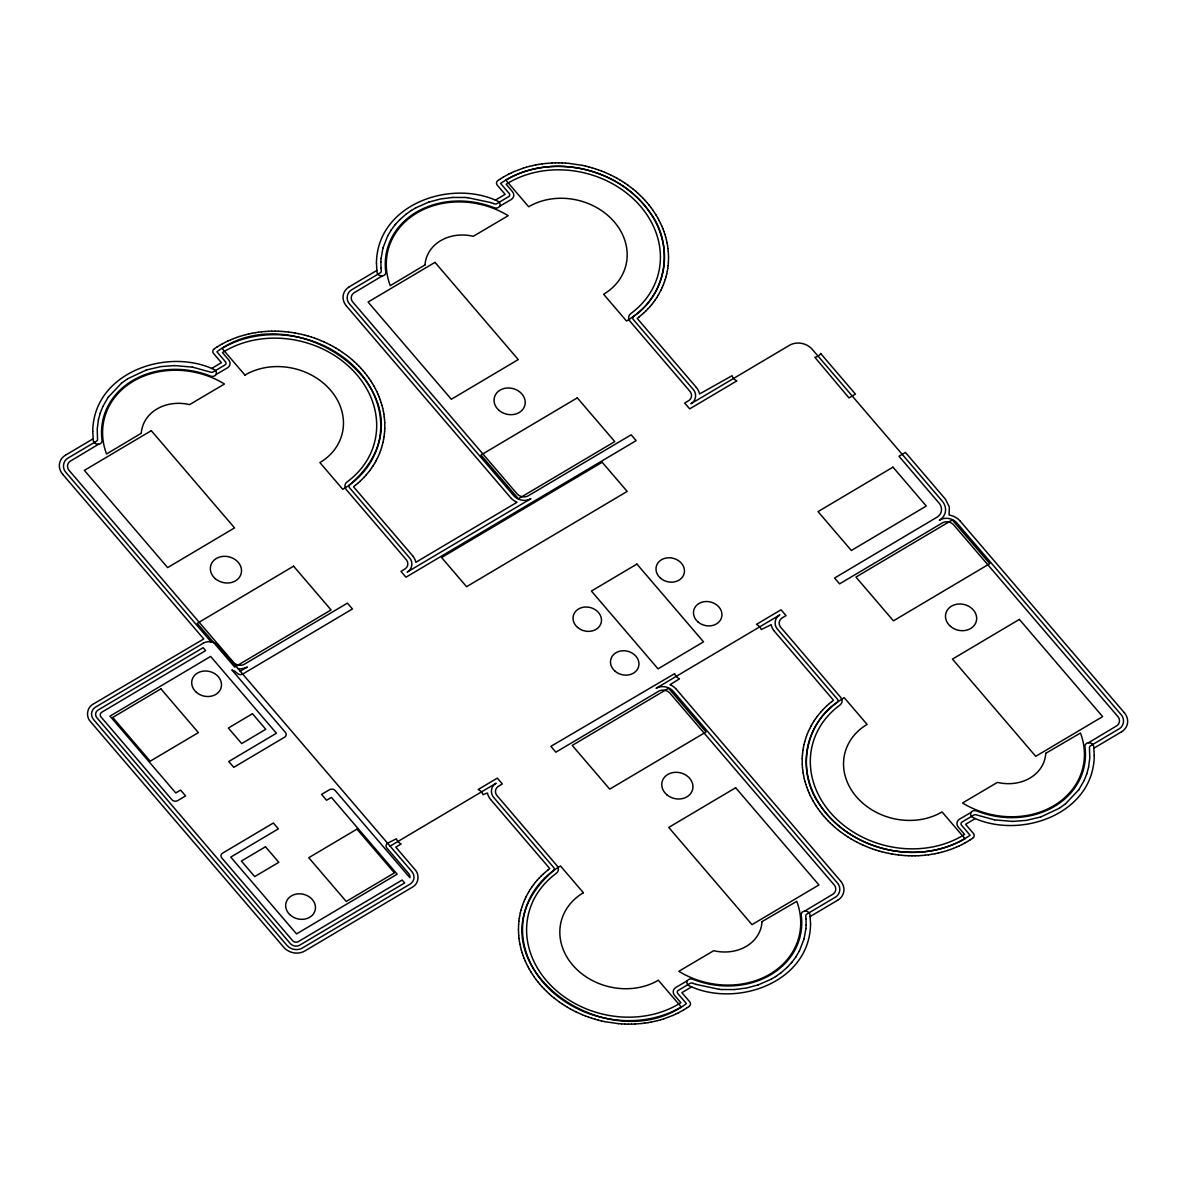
<?xml version="1.0" encoding="UTF-8"?>
<svg xmlns="http://www.w3.org/2000/svg" width="1187" height="1187" viewBox="0 0 1187 1187"><rect width="100%" height="100%" fill="white"/><g stroke="black" fill="none" stroke-linecap="round" stroke-linejoin="round"><path stroke-width="1.5" d="M384.796 428.255L384.751 422.691M518.452 929.762L518.63 924.213M668.548 257.238L668.37 262.787M802.204 758.745L802.249 764.309M380.879 261.986L380.982 267.891M806.121 925.014L806.018 919.109M380.879 261.971L381.086 258.454M806.121 925.029L805.914 928.546M384.662 431.104L384.796 428.418M802.204 758.582L802.338 755.896M384.41 433.938L384.647 431.252M518.645 924.065L518.882 921.379M668.118 265.621L668.355 262.935M802.353 755.748L802.59 753.062M381.086 258.44L382.941 248.068M805.914 928.56L804.059 938.932M384.054 436.757L384.395 434.086M518.897 921.231L519.238 918.56M667.762 268.44L668.103 265.769M802.605 752.914L802.946 750.243M383.579 439.561L384.024 436.905M519.253 918.412L519.698 915.77M667.302 271.229L667.747 268.588M802.976 750.095L803.421 747.439M98.402 419.812L97.215 429.115L97.542 439.205A2.73 2.3 13.9 0 1 96.503 441.178L68.149 458.004C62.881 460.704 61.917 468.331 65.997 472.5L211.034 641.826L210.262 641.722M1088.598 767.188L1089.785 757.885L1089.458 747.795A2.73 2.3 13.9 0 1 1090.497 745.822L1118.851 728.996C1124.134 726.296 1125.083 718.669 1121.003 714.5L956.989 523.037C952.76 518.096 944.822 516.716 939.303 520.292A16.41 13.769 13.9 0 0 942.166 501.003L812.264 349.349A16.41 13.769 13.9 0 0 789.429 345.313L690.908 403.758C696.146 401.058 697.155 393.476 693.089 389.306L633.25 319.451A2.73 2.3 13.9 0 1 633.561 316.335C667.376 293.797 674.29 243.35 649.319 211.612C617.136 166.017 546.984 151.595 500.602 183.436L509.164 193.422A2.73 2.3 13.9 0 1 508.689 196.641L496.908 203.63A2.73 2.3 13.9 0 1 494.326 203.793L493.673 203.556M383 442.336L383.549 439.709M519.728 915.622L520.277 912.981M666.723 274.019L667.272 271.378M803.451 747.291L804 744.664M98.417 419.797L100.242 413.017M1088.583 767.203L1086.758 773.983M382.318 445.08L382.971 442.484M666.041 276.764L666.693 274.152M520.307 912.848L520.959 910.236M804.029 744.516L804.682 741.92M382.941 248.053L387.63 236.02M804.059 938.947L799.37 950.98M381.531 447.811L382.288 445.229M665.254 279.479L665.996 276.912M521.004 910.088L521.746 907.521M804.712 741.771L805.469 739.189M380.641 450.496L381.487 447.944M664.349 282.18L665.21 279.628M521.79 907.372L522.651 904.82M805.513 739.056L806.359 736.504M100.242 413.002L102.868 406.458M1086.758 773.998L1084.132 780.542M379.632 453.152L380.582 450.645M663.355 284.835L664.305 282.313M522.695 904.687L523.645 902.165M806.418 736.355L807.368 733.848M378.534 455.778L379.573 453.3M662.242 287.462L663.296 284.969M523.704 902.031L524.758 899.538M807.427 733.7L808.466 731.222M377.318 458.36L378.475 455.912M661.04 290.043L662.183 287.595M524.817 899.405L525.96 896.957M808.525 731.088L809.682 728.64M102.868 406.444L108.21 397.23M1084.132 780.556L1078.79 789.77M376.012 460.897L377.258 458.494M660.966 290.177L658.31 295.073M526.034 896.823L528.69 891.927M809.742 728.506L810.988 726.103M387.63 236.005L391.25 229.892M799.37 950.995L795.75 957.108M374.602 463.39L375.938 461.031M811.062 725.969L812.398 723.61M373.089 465.838L374.528 463.523M656.812 297.522L658.236 295.207M528.764 891.793L530.188 889.478M812.472 723.476L813.911 721.162M215.96 374.573L227.622 367.777A6.84 5.742 13.9 0 0 228.779 359.987L222.444 352.584L224.551 351.278A95.079 79.737 13.9 0 1 353.904 371.442A95.079 79.737 13.9 0 1 347.316 481.759A9.897 8.294 13.9 0 0 346.945 482.026A6.84 5.742 13.9 0 0 346.203 489.519L406.592 560.101A8.205 6.885 13.9 0 1 405.316 568.751L400.969 571.377L405.969 577.208L636.143 440.644L631.158 434.813L527.711 496.121A8.205 6.885 13.9 0 1 517.473 494.311L352.45 301.661A8.205 6.885 13.9 0 1 353.741 293.011L382.303 275.903M499.682 206.256L511.345 199.461A6.84 5.742 13.9 0 0 512.487 191.671L506.152 184.267L508.273 182.961A95.079 79.737 13.9 0 1 637.627 203.111A95.079 79.737 13.9 0 1 631.024 313.427A9.897 8.294 13.9 0 0 630.668 313.694A6.84 5.742 13.9 0 0 629.926 321.202L690.315 391.769A8.205 6.885 13.9 0 1 689.039 400.42L684.676 403.046L689.677 408.877L736.86 380.893L736.177 380.552A8.888 7.463 13.9 0 1 732.038 375.715L699.514 393.995A6.84 5.727 13.9 0 0 699.425 393.55L699.188 392.645A6.84 5.727 13.9 0 0 699.054 392.2L698.713 391.309A6.84 5.727 13.9 0 0 698.52 390.864L698.09 390.004A6.84 5.727 13.9 0 0 697.852 389.588L697.333 388.757A6.84 5.727 13.9 0 0 697.051 388.357L696.413 387.541M371.486 468.242L373.015 465.972M655.194 299.91L656.723 297.655M530.277 889.345L531.806 887.09M813.985 721.028L815.514 718.758M687.318 980.744L675.655 987.539A6.84 5.742 13.9 0 0 674.513 995.329L680.848 1002.733L678.727 1004.039A95.079 79.737 13.9 0 1 549.373 983.889A95.079 79.737 13.9 0 1 555.976 873.573A9.897 8.294 13.9 0 0 556.332 873.306A6.84 5.742 13.9 0 0 557.074 865.798L496.685 795.231A8.205 6.885 13.9 0 1 497.961 786.58L502.324 783.954L497.323 778.123L478.153 789.489L478.851 789.83A8.888 7.463 13.9 0 1 482.99 794.667L487.486 793.005A6.84 5.727 13.9 0 0 487.575 793.45L487.812 794.355A6.84 5.727 13.9 0 0 487.946 794.8L488.287 795.691A6.84 5.727 13.9 0 0 488.48 796.136L488.91 796.996A6.84 5.727 13.9 0 0 489.148 797.412L489.667 798.243A6.84 5.727 13.9 0 0 489.949 798.643L490.587 799.459M971.04 812.427L959.378 819.223A6.84 5.742 13.9 0 0 958.221 827.013L964.556 834.416L962.449 835.722A95.079 79.737 13.9 0 1 833.096 815.558A95.079 79.737 13.9 0 1 839.684 705.241A9.897 8.294 13.9 0 0 840.055 704.974A6.84 5.742 13.9 0 0 840.797 697.481L780.408 626.899A8.205 6.885 13.9 0 1 781.684 618.249L786.031 615.623L781.031 609.792L756.431 624.392L757.113 624.733A8.888 7.463 13.9 0 1 761.253 629.57L771.209 624.674A6.84 5.727 13.9 0 0 771.298 625.134L771.52 626.039A6.84 5.727 13.9 0 0 771.669 626.484L771.995 627.374A6.84 5.727 13.9 0 0 772.188 627.804L772.618 628.665A6.84 5.727 13.9 0 0 772.856 629.095L773.375 629.926A6.84 5.727 13.9 0 0 773.672 630.327L774.295 631.143M391.265 229.877L394.826 225.07M795.735 957.123L792.174 961.93M108.225 397.215L121.564 383.104M1078.775 789.785L1065.436 803.896M369.78 470.586L371.397 468.361M653.503 302.255L655.12 300.044M531.88 886.956L533.497 884.745M815.603 718.639L817.22 716.414M369.691 470.705L366.1 475.097M651.708 304.555L653.414 302.388M533.586 884.612L535.292 882.445M817.309 716.295L820.9 711.903M394.841 225.055L395.597 224.15M791.403 962.85L792.159 961.945M649.823 306.78L651.604 304.673M535.396 882.327L537.177 880.22M395.612 224.135L399.737 219.684M791.388 962.865L787.263 967.316M364.127 477.263L365.997 475.215M647.835 308.946L649.719 306.899M537.281 880.101L539.165 878.054M821.003 711.785L822.873 709.737M364.023 477.382L359.913 481.418M645.773 311.053L647.731 309.065M539.269 877.935L541.227 875.947M822.977 709.618L827.087 705.582M399.752 219.669L406.266 214.016M787.248 967.331L780.734 972.984M643.636 313.101L645.669 311.172M541.331 875.828L543.364 873.899M357.688 483.391L359.795 481.521M643.517 313.205L639.081 316.988M543.483 873.795L547.919 870.012M827.205 705.479L829.312 703.609M355.373 485.305L357.569 483.495M829.431 703.505L831.627 701.695M121.578 383.089L127.692 378.742M1065.422 803.911L1059.308 808.258M355.239 485.394L353.503 486.744L412.542 555.664M638.962 317.077L637.211 318.413L696.265 387.348M548.038 869.923L549.789 868.587L490.735 799.652M831.761 701.606L833.497 700.256L774.458 631.336M406.28 214.016L411.414 210.411M780.72 972.984L775.586 976.589M214.343 348.785L214.001 349.037A4.11 3.442 13.9 0 0 213.526 353.474L221.405 362.673L211.598 368.504M498.05 180.469L497.665 180.75A4.11 3.442 13.9 0 0 497.234 185.142L505.113 194.356L495.305 200.173M688.95 1006.531L689.335 1006.25A4.11 3.442 13.9 0 0 689.766 1001.858L681.887 992.644L691.695 986.827M972.657 838.215L973.043 837.933A4.11 3.442 13.9 0 0 973.474 833.526L965.595 824.327L975.402 818.496M214.476 348.696L216.88 347.094M65.448 455.214L64.617 455.763A6.84 5.727 13.9 0 0 64.232 456.045L63.49 456.654A6.84 5.727 13.9 0 0 63.148 456.98L62.481 457.648A6.84 5.727 13.9 0 0 62.184 457.989L61.605 458.716A6.84 5.727 13.9 0 0 61.353 459.102L60.863 459.873A6.84 5.727 13.9 0 0 60.656 460.274L60.27 461.09A6.84 5.727 13.9 0 0 60.092 461.506L59.81 462.366A6.84 5.727 13.9 0 0 59.691 462.796L59.513 463.687A6.84 5.727 13.9 0 0 59.439 464.132L59.365 465.022A6.84 5.727 13.9 0 0 59.35 465.482L59.38 466.387A6.84 5.727 13.9 0 0 59.409 466.847L59.543 467.752A6.84 5.727 13.9 0 0 59.632 468.212L59.869 469.117A6.84 5.727 13.9 0 0 60.003 469.562L60.329 470.453A6.84 5.727 13.9 0 0 60.522 470.883L60.952 471.743A6.84 5.727 13.9 0 0 61.19 472.174L61.724 473.005A6.84 5.727 13.9 0 0 62.006 473.405L62.629 474.221M498.184 180.379L500.588 178.777M349.156 286.883L348.325 287.447A6.84 5.727 13.9 0 0 347.939 287.729L347.212 288.337A6.84 5.727 13.9 0 0 346.856 288.649L346.203 289.316A6.84 5.727 13.9 0 0 345.892 289.673L345.328 290.4A6.84 5.727 13.9 0 0 345.061 290.77L344.586 291.557A6.84 5.727 13.9 0 0 344.364 291.957L343.978 292.774A6.84 5.727 13.9 0 0 343.815 293.189L343.533 294.05A6.84 5.727 13.9 0 0 343.414 294.48L343.221 295.355A6.84 5.727 13.9 0 0 343.162 295.8L343.073 296.705A6.84 5.727 13.9 0 0 343.058 297.165L343.088 298.071A6.84 5.727 13.9 0 0 343.132 298.53L343.251 299.436A6.84 5.727 13.9 0 0 343.34 299.896L343.577 300.801A6.84 5.727 13.9 0 0 343.726 301.246L344.052 302.136A6.84 5.727 13.9 0 0 344.245 302.566L344.675 303.427A6.84 5.727 13.9 0 0 344.913 303.857L345.432 304.673A6.84 5.727 13.9 0 0 345.714 305.089L346.352 305.89M837.844 900.117L838.675 899.553A6.84 5.727 13.9 0 0 839.061 899.271L839.788 898.663A6.84 5.727 13.9 0 0 840.144 898.351L840.797 897.684A6.84 5.727 13.9 0 0 841.108 897.327L841.672 896.6A6.84 5.727 13.9 0 0 841.939 896.23L842.414 895.443A6.84 5.727 13.9 0 0 842.636 895.043L843.022 894.226A6.84 5.727 13.9 0 0 843.185 893.811L843.467 892.95A6.84 5.727 13.9 0 0 843.586 892.52L843.779 891.645A6.84 5.727 13.9 0 0 843.838 891.2L843.927 890.295A6.84 5.727 13.9 0 0 843.942 889.835L843.912 888.929A6.84 5.727 13.9 0 0 843.868 888.469L843.749 887.564A6.84 5.727 13.9 0 0 843.66 887.104L843.423 886.199A6.84 5.727 13.9 0 0 843.274 885.754L842.948 884.864A6.84 5.727 13.9 0 0 842.755 884.434L842.325 883.573A6.84 5.727 13.9 0 0 842.087 883.143L841.568 882.327A6.84 5.727 13.9 0 0 841.286 881.911L840.648 881.11M686.412 1008.223L688.816 1006.621M1121.552 731.785L1122.383 731.237A6.84 5.727 13.9 0 0 1122.768 730.955L1123.51 730.346A6.84 5.727 13.9 0 0 1123.852 730.02L1124.519 729.352A6.84 5.727 13.9 0 0 1124.816 729.011L1125.395 728.284A6.84 5.727 13.9 0 0 1125.647 727.898L1126.137 727.127A6.84 5.727 13.9 0 0 1126.344 726.726L1126.73 725.91A6.84 5.727 13.9 0 0 1126.908 725.494L1127.19 724.634A6.84 5.727 13.9 0 0 1127.309 724.204L1127.487 723.313A6.84 5.727 13.9 0 0 1127.561 722.868L1127.635 721.978A6.84 5.727 13.9 0 0 1127.65 721.518L1127.62 720.613A6.84 5.727 13.9 0 0 1127.591 720.153L1127.457 719.248A6.84 5.727 13.9 0 0 1127.368 718.788L1127.131 717.883A6.84 5.727 13.9 0 0 1126.997 717.438L1126.671 716.547A6.84 5.727 13.9 0 0 1126.478 716.117L1126.048 715.257A6.84 5.727 13.9 0 0 1125.81 714.826L1125.276 713.995A6.84 5.727 13.9 0 0 1124.994 713.595L1124.371 712.779M970.12 839.906L972.524 838.304M127.706 378.727L146.402 369.973M411.429 210.411L415.791 207.814M775.571 976.589L771.209 979.186M1059.294 808.273L1040.598 817.027M217.013 347.019L219.491 345.491M500.736 178.688L503.199 177.175M683.801 1009.825L686.264 1008.312M967.509 841.509L969.987 839.981M65.656 455.081L93.105 438.804M349.364 286.764L376.813 270.473M240.189 671.159C255.398 662.42 242.771 670.7 237.875 668.444M390.078 846.138L496.092 783.242C490.825 785.957 489.875 793.569 493.955 797.738L553.75 867.549A2.73 2.3 13.9 0 1 553.439 870.664C457.292 953.918 604.168 1065.051 686.427 1003.608L677.836 993.578A2.73 2.3 13.9 0 1 678.311 990.359L690.092 983.37A2.73 2.3 13.9 0 1 692.674 983.207L693.327 983.444M810.187 916.527L837.636 900.236M1093.895 748.196L1121.344 731.919M503.347 177.086L508.615 174.177M219.625 345.402L222.162 343.963M964.838 843.037L967.375 841.598M683.653 1009.914L678.385 1012.823M415.806 207.814L428.863 202.072M771.194 979.186L758.137 984.928M222.31 343.874L224.907 342.509M962.093 844.491L964.69 843.126M508.763 174.103L511.419 172.812M225.055 342.435L227.711 341.129M959.289 845.871L961.945 844.565M675.581 1014.188L678.237 1012.897M511.567 172.738L514.283 171.521M227.859 341.07L230.575 339.853M956.425 847.147L959.141 845.93M672.717 1015.478L675.433 1014.262M514.446 171.462L523.185 168.183M230.723 339.779L233.483 338.651M953.517 848.349L956.277 847.221M672.554 1015.538L663.815 1018.817M233.646 338.592L236.45 337.523M950.55 849.477L953.354 848.408M236.614 337.479L239.477 336.5M947.523 850.5L950.386 849.521M428.893 202.072L440.481 198.986L452.618 197.443M758.107 984.928L746.519 988.014L734.382 989.557M146.431 369.973L160.764 366.62L174.415 365.581M1040.569 817.027L1026.236 820.38L1012.585 821.419M523.348 168.124L526.256 167.233M239.64 336.455L242.534 335.565M944.466 851.435L947.36 850.545M660.744 1019.767L663.652 1018.876M526.42 167.189L529.357 166.388M242.697 335.506L245.65 334.704M941.35 852.296L944.303 851.494M657.643 1020.612L660.58 1019.811M529.521 166.343L532.503 165.631M245.813 334.66L248.795 333.948M938.205 853.052L941.187 852.34M654.497 1021.369L657.479 1020.657M532.681 165.586L535.693 164.948M248.958 333.903L251.97 333.28M935.03 853.72L938.042 853.097M651.307 1022.052L654.319 1021.413M535.856 164.919L538.913 164.37M252.148 333.25L255.19 332.701M931.81 854.299L934.852 853.75M648.087 1022.63L651.144 1022.081M539.076 164.34L542.147 163.895M255.368 332.672L258.44 332.212M98.58 444.22L70.018 461.342A8.205 6.885 13.9 0 0 68.742 469.978L233.765 662.643A8.205 6.885 13.9 0 0 237.86 664.913L238.646 665.091A8.205 6.885 13.9 0 0 244.003 664.453L347.435 603.13L352.435 608.961L242.697 674.068A4.11 3.442 13.9 0 1 236.985 673.059L234.789 671.174A6.84 5.727 13.9 0 1 234.284 670.996L233.29 670.596A6.84 5.727 13.9 0 1 232.8 670.388L231.866 669.913L285.34 732.334A4.11 3.442 13.9 0 1 284.628 737.157L233.765 767.336L228.779 761.505L276.423 733.24L210.633 656.441L109.99 716.147L175.78 792.946L180.602 790.082L185.587 795.913L177.56 800.676A4.11 3.442 13.9 0 1 171.848 799.667L101.073 717.037A4.11 3.442 13.9 0 1 101.785 712.215L205.633 650.61L203.14 647.687L97.72 710.271A6.84 5.727 13.9 0 0 96.651 717.482L290.652 943.962A6.84 5.727 13.9 0 0 299.183 945.475L404.648 882.95L402.156 880.027L298.308 941.632A4.11 3.442 13.9 0 1 292.595 940.623L221.821 857.993A4.11 3.442 13.9 0 1 222.533 853.171L273.381 823.006L278.381 828.838L230.738 857.103L296.527 933.902L397.155 874.196L331.381 797.397L326.559 800.261L321.558 794.415L329.585 789.652A4.11 3.442 13.9 0 1 335.298 790.661L409.886 877.683A6.84 5.727 13.9 0 0 408.892 873.81L386.873 848.037A4.11 3.442 13.9 0 1 387.585 843.215L396.399 838.749A8.888 7.463 13.9 0 0 400.538 843.586L401.221 843.927L395.79 847.147L414.946 869.507C419.901 874.596 418.744 883.87 412.319 887.193L304.733 951.024C298.041 954.927 288.812 953.131 283.797 947.315L90.613 721.785C85.642 716.696 86.799 707.422 93.224 704.099L203.749 638.962L62.792 474.414M1088.42 742.78L1116.982 725.658A8.205 6.885 13.9 0 0 1118.258 717.022L953.235 524.357A8.205 6.885 13.9 0 0 942.997 522.547L839.565 583.87L834.565 578.039L937.715 516.775A12.315 10.327 13.9 0 0 939.644 503.792L898.989 456.253L905.414 452.44L945.371 499.104L949.333 506.923L949.096 515.039A6.84 5.727 13.9 0 1 949.615 515.143L950.668 515.366A6.84 5.727 13.9 0 1 951.188 515.514L952.211 515.826A6.84 5.727 13.9 0 1 952.716 516.004L953.71 516.404A6.84 5.727 13.9 0 1 954.2 516.612L955.149 517.102A6.84 5.727 13.9 0 1 955.609 517.354L956.514 517.903A6.84 5.727 13.9 0 1 956.945 518.2L957.79 518.823A6.84 5.727 13.9 0 1 958.191 519.134L958.962 519.817A6.84 5.727 13.9 0 1 959.319 520.173L960.046 520.945M928.56 854.788L931.632 854.328M804.697 911.097L833.259 893.989A8.205 6.885 13.9 0 0 834.55 885.339L669.527 692.689A8.205 6.885 13.9 0 0 659.289 690.879L555.842 752.187L550.857 746.356L674.661 673.652A8.888 7.463 13.9 0 0 678.801 678.489L679.498 678.83L670.002 684.721A6.84 5.727 13.9 0 1 670.492 684.944L671.441 685.418A6.84 5.727 13.9 0 1 671.901 685.671L672.792 686.22A6.84 5.727 13.9 0 1 673.237 686.516L674.068 687.139A6.84 5.727 13.9 0 1 674.468 687.466L675.24 688.148A6.84 5.727 13.9 0 1 675.611 688.505L676.323 689.261M644.853 1023.105L647.924 1022.66M542.325 163.865L545.427 163.494M258.603 332.182L261.704 331.811M925.296 855.189L928.397 854.818M641.573 1023.506L644.675 1023.135M545.59 163.48L552.029 162.99M261.882 331.796L264.998 331.514M922.002 855.486L925.118 855.204M641.41 1023.52L634.971 1024.01M265.176 331.499L268.307 331.307M918.693 855.693L921.824 855.501M452.648 197.443L465.052 197.472M734.352 989.557L721.948 989.528M552.192 162.975L555.353 162.871M268.485 331.292L271.63 331.188M915.37 855.812L918.515 855.708M631.647 1024.129L634.808 1024.025M555.531 162.871L558.691 162.856M271.808 331.188L274.969 331.173M912.031 855.827L915.192 855.812M628.309 1024.144L631.469 1024.129M174.444 365.581L192.413 367.124M1012.556 821.419L994.587 819.876M558.869 162.856L562.03 162.931M275.147 331.173L278.322 331.247M908.678 855.753L911.853 855.827M624.97 1024.069L628.131 1024.144M562.208 162.931L565.383 163.094M278.5 331.247L281.675 331.41M905.325 855.59L908.5 855.753M621.617 1023.906L624.792 1024.069M465.081 197.472L467.826 197.68M721.919 989.528L719.174 989.32M565.561 163.109L568.736 163.361M281.853 331.425L285.014 331.677M901.986 855.323L905.147 855.575M618.264 1023.639L621.439 1023.891M467.856 197.695L491.017 202.621M719.144 989.305L695.983 984.379M568.914 163.376L582.075 165.334M285.192 331.692L288.367 332.034M898.633 854.966L901.808 855.308M618.086 1023.624L604.925 1021.666M288.545 332.048L291.705 332.479M895.295 854.521L898.455 854.952M291.883 332.508L295.044 333.013M891.956 853.987L895.117 854.492M192.428 367.124L210.603 372.125A2.73 2.3 13.9 0 0 213.185 371.946L224.966 364.958A2.73 2.3 13.9 0 0 225.441 361.753L216.895 351.753C299.065 290.132 445.956 401.532 349.839 484.667A2.73 2.3 13.9 0 0 349.542 487.768L409.337 557.578C413.417 561.748 412.453 569.374 407.186 572.075L530.901 498.688C525.411 501.893 517.829 500.424 513.719 495.647L349.72 304.184C345.595 300.014 346.604 292.388 351.871 289.673L380.211 272.862A2.73 2.3 13.9 0 0 381.25 270.873L380.982 267.906M994.572 819.876L976.397 814.875A2.73 2.3 13.9 0 0 973.815 815.054L962.034 822.042A2.73 2.3 13.9 0 0 961.559 825.247L970.105 835.247C922.937 867.623 851.109 852.162 819.742 804.638C796.418 772.871 804.385 724.307 837.161 702.333A2.73 2.3 13.9 0 0 837.458 699.232L777.663 629.422C773.568 625.252 774.547 617.626 779.814 614.925L656.099 688.312C661.589 685.107 669.171 686.576 673.281 691.353L837.28 882.816C841.346 886.971 840.426 894.553 835.188 897.283L806.789 914.138A2.73 2.3 13.9 0 0 805.75 916.127L806.018 919.094M295.222 333.057L298.352 333.651M888.648 853.349L891.778 853.943M582.253 165.364L585.369 166.046M298.53 333.681L301.661 334.378M885.339 852.622L888.469 853.319M601.631 1020.954L604.747 1021.636M585.547 166.091L588.648 166.863M301.839 334.422L304.94 335.194M882.06 851.806L885.161 852.578M598.352 1020.137L601.453 1020.909M588.826 166.907L591.912 167.768M305.118 335.238L308.19 336.099M878.81 850.901L881.882 851.762M595.088 1019.232L598.174 1020.093M592.09 167.827L595.147 168.762M308.368 336.144L311.424 337.078M875.576 849.922L878.632 850.856M591.853 1018.238L594.91 1019.173M595.31 168.821L598.337 169.845M311.602 337.138L314.629 338.161M872.371 848.839L875.398 849.862M588.663 1017.155L591.69 1018.179M491.032 202.621L493.644 203.541M695.968 984.379L693.356 983.459M598.5 169.904L601.497 171.002M314.792 338.221L317.79 339.334M869.21 847.666L872.208 848.779M585.503 1015.998L588.5 1017.096M601.675 171.076L604.628 172.263M317.953 339.393L320.905 340.58M866.095 846.42L869.047 847.607M582.372 1014.737L585.325 1015.924M604.791 172.323L610.756 175.008M321.084 340.654L323.992 341.915M863.008 845.085L865.916 846.346M582.209 1014.677L576.244 1011.992M324.155 341.99L327.033 343.34M859.967 843.66L862.845 845.01M610.904 175.082L613.738 176.507M327.197 343.414L330.031 344.823M856.969 842.177L859.803 843.586M573.262 1010.493L576.096 1011.917M613.902 176.596L616.691 178.08M330.179 344.913L332.968 346.411M854.032 840.589L856.821 842.087M570.309 1008.92L573.098 1010.404M616.839 178.169L619.569 179.741M333.117 346.5L335.862 348.058M851.138 838.942L853.883 840.5M567.431 1007.259L570.161 1008.831M619.718 179.831L622.403 181.477M336.01 348.147L338.681 349.794M848.319 837.206L850.99 838.853M564.597 1005.523L567.282 1007.169M622.552 181.566L625.163 183.273M338.829 349.883L341.455 351.604M845.545 835.396L848.171 837.117M561.837 1003.727L564.448 1005.434M625.312 183.377L627.878 185.157M341.604 351.693L346.797 355.417M845.396 835.307L840.203 831.583M559.122 1001.843L561.688 1003.623M628.012 185.261L633.086 189.119M558.988 1001.739L553.914 997.881M346.945 355.521L349.379 357.435M837.621 829.565L840.055 831.479M633.22 189.223L635.594 191.196M349.512 357.539L351.871 359.513M835.129 827.487L837.488 829.461M551.406 995.804L553.78 997.777M635.713 191.315L638.012 193.333M352.005 359.631L354.305 361.664M832.695 825.336L834.995 827.369M548.987 993.667L551.287 995.685M638.131 193.451L640.357 195.543M354.423 361.783L356.649 363.86M830.351 823.14L832.577 825.217M546.643 991.457L548.869 993.549M640.476 195.662L642.627 197.814M828.081 820.87L830.232 823.021M356.768 363.979L358.919 366.13M544.373 989.186L546.524 991.338M642.746 197.932L644.823 200.128M825.9 818.555L827.962 820.751M510.677 497.739L511.389 498.495A6.84 5.727 13.9 0 0 511.76 498.852L512.532 499.534A6.84 5.727 13.9 0 0 512.932 499.861L513.763 500.484A6.84 5.727 13.9 0 0 514.208 500.78L515.099 501.329A6.84 5.727 13.9 0 0 515.559 501.582L516.508 502.056A6.84 5.727 13.9 0 0 516.998 502.279L415.791 562.326A6.84 5.727 13.9 0 0 415.702 561.866L415.48 560.961A6.84 5.727 13.9 0 0 415.331 560.516L415.005 559.626A6.84 5.727 13.9 0 0 414.812 559.196L414.382 558.335A6.84 5.727 13.9 0 0 414.144 557.905L413.625 557.074A6.84 5.727 13.9 0 0 413.328 556.673L412.705 555.857M359.038 366.249L361.1 368.445M542.177 986.872L544.254 989.068M644.927 200.247L646.915 202.502M823.793 816.181L825.781 818.422M361.219 368.578L363.207 370.819M540.085 984.498L542.073 986.753M960.209 521.123L1124.208 712.586M676.486 689.454L840.5 880.917M346.5 306.083L510.514 497.546M647.034 202.636L648.933 204.936M821.775 813.748L823.689 816.048M363.311 370.952L365.225 373.252M538.067 982.064L539.966 984.364M649.037 205.054L650.862 207.399M819.846 811.27L821.671 813.614M365.329 373.386L367.154 375.73M536.138 979.601L537.963 981.946M650.966 207.532L652.702 209.921M818.021 808.748L819.757 811.136M367.243 375.864L368.979 378.252M534.298 977.079L536.034 979.468M652.791 210.054L656.085 215.099M816.27 806.196L817.917 808.614M369.083 378.386L370.73 380.804M534.209 976.946L530.915 971.901M814.623 803.584L816.181 806.047M370.819 380.953L372.377 383.416M656.174 215.233L657.643 217.74M813.065 800.943L814.534 803.451M372.466 383.549L373.935 386.057M529.357 969.26L530.826 971.767M657.732 217.874L659.097 220.411M811.611 798.257L812.991 800.795M374.009 386.205L375.389 388.742M527.903 966.589L529.268 969.126M659.171 220.559L660.462 223.126M810.261 795.557L811.537 798.124M375.463 388.876L376.739 391.443M526.538 963.874L527.829 966.441M660.521 223.275L661.708 225.871M809 792.812L810.187 795.409M376.813 391.591L378 394.188M525.292 961.129L526.479 963.725M661.767 226.005L662.865 228.631M807.857 790.052L808.941 792.664M378.06 394.336L379.143 396.948M524.135 958.369L525.233 960.995M662.925 228.779L663.904 231.42M806.804 787.263L807.798 789.904M379.202 397.096L380.196 399.737M523.096 955.58L524.075 958.221M663.963 231.569L664.854 234.225M805.854 784.444L806.745 787.115M380.255 399.885L381.146 402.556M522.146 952.775L523.037 955.431M664.898 234.373L665.699 237.059M805.023 781.625L805.81 784.295M381.19 402.705L381.977 405.375M521.301 949.941L522.102 952.627M665.729 237.207L666.426 239.893M804.296 778.776L804.979 781.476M382.021 405.524L382.704 408.224M520.574 947.107L521.271 949.793M803.658 775.927L804.252 778.627M666.456 240.056L667.049 242.756M519.951 944.244L520.544 946.944M382.748 408.373L383.342 411.073M803.154 773.063L803.629 775.779M667.079 242.905L667.569 245.62M519.431 941.38L519.921 944.095M383.371 411.221L383.846 413.937M802.738 770.2L803.124 772.915M667.584 245.768L667.969 248.484M519.031 938.516L519.416 941.232M383.876 414.085L384.262 416.8M802.442 767.336L802.724 770.051M667.984 248.632L668.266 251.347M518.734 935.653L519.016 938.368M384.276 416.949L384.558 419.664M802.249 764.458L802.427 767.173M668.281 251.496L668.533 257.075M518.719 935.504L518.467 929.925M384.573 419.827L384.751 422.542M92.734 431.371L93.313 440.555A4.451 3.724 13.9 0 0 98.15 444.25A4.451 3.724 13.9 0 0 102.067 440.392A81.072 68 13.9 0 1 210.47 376.071A4.451 3.724 13.9 0 0 216.138 374.246A4.451 3.724 13.9 0 0 213.526 369.231C166.195 347.272 93.417 373.044 92.734 431.371M376.442 263.054L377.021 272.238A4.451 3.724 13.9 0 0 381.873 275.933A4.451 3.724 13.9 0 0 385.79 272.06A81.072 68 13.9 0 1 494.193 207.74A4.451 3.724 13.9 0 0 499.846 205.93A4.451 3.724 13.9 0 0 497.249 200.915C449.918 178.925 377.14 204.757 376.442 263.054M810.558 923.887C809.92 982.213 737.097 1008.089 689.751 986.085A4.451 3.724 13.9 0 1 687.154 981.07A4.451 3.724 13.9 0 1 692.807 979.245A81.072 68 13.9 0 0 801.225 914.94A4.451 3.724 13.9 0 1 805.127 911.067A4.451 3.724 13.9 0 1 809.979 914.762L810.558 923.887M1094.266 755.555C1093.642 813.926 1020.82 839.743 973.474 817.769A4.451 3.724 13.9 0 1 970.862 812.754A4.451 3.724 13.9 0 1 976.53 810.929A81.072 68 13.9 0 0 1084.933 746.608A4.451 3.724 13.9 0 1 1088.85 742.75A4.451 3.724 13.9 0 1 1093.687 746.445L1094.266 755.555M141.283 433.255L106.533 453.983A80.033 67.125 13.9 0 1 133.196 381.294A80.033 67.125 13.9 0 1 224.462 384.009L189.579 404.604A41.041 34.423 13.9 0 0 141.283 433.255M425.005 264.938L390.241 285.666A80.033 67.125 13.9 0 1 416.904 212.963A80.033 67.125 13.9 0 1 508.184 215.693L473.301 236.287A41.041 34.423 13.9 0 0 425.005 264.938M762.024 921.631L761.995 922.062A41.041 34.423 13.9 0 1 713.699 950.713L678.816 971.307A80.033 67.125 13.9 0 0 770.096 974.037A80.033 67.125 13.9 0 0 796.759 901.334L762.024 921.631M1045.732 753.315L1045.717 753.745A41.041 34.423 13.9 0 1 997.421 782.396L962.538 802.991A80.033 67.125 13.9 0 0 1053.804 805.706A80.033 67.125 13.9 0 0 1080.467 733.017L1045.732 753.315M820.677 353.533L820.647 353.592A8.888 7.463 13.9 0 1 814.831 357.272L849.017 397.927L855.441 394.114L820.677 353.533M505.796 180.038L528.675 206.775A61.561 51.634 13.9 0 1 614.317 221.939A61.561 51.634 13.9 0 1 603.619 294.272L626.513 321.009A99.189 83.179 13.9 0 0 643.755 204.476A99.189 83.179 13.9 0 0 505.766 180.038M151.283 430.673L84.366 470.378L167.634 567.594L234.551 527.889L151.283 430.673M434.991 262.357L368.074 302.047L451.342 399.262L518.259 359.572L434.991 262.357M293.575 566.169L197.22 623.338L234.7 667.079L331.054 609.925L293.575 566.169M577.297 397.853L480.943 455.022L518.407 498.763L614.762 441.594L577.297 397.853M203.318 643.176L95.717 707.022A10.95 9.184 13.9 0 0 93.818 719.871L287.002 945.416A10.95 9.184 13.9 0 0 302.225 948.101L409.827 884.27A10.95 9.184 13.9 0 0 411.726 871.406L218.542 645.876A10.95 9.184 13.9 0 0 203.318 643.176M160.913 688.861L112.735 717.452L150.2 761.193L198.377 732.616L160.913 688.861M602.18 462.262L441.594 557.534L466.565 586.704L627.166 491.418L602.18 462.262M252.445 713.728L228.364 728.032L241.688 743.581L265.769 729.293L252.445 713.728M636.915 564.077L591.423 591.067L658.028 668.845L703.535 641.841L636.915 564.077M892.98 467.144L818.036 511.612L851.346 550.486L926.29 506.033L892.98 467.144M265.473 846.761L241.391 861.05L254.701 876.599L278.797 862.311L265.473 846.761M356.946 829.134L308.768 857.726L346.248 901.467L394.425 872.89L356.946 829.134M668.593 688.237L572.238 745.406L609.703 789.147L706.057 731.978L668.593 688.237M952.3 519.921L855.946 577.075L893.425 620.831L989.78 563.662L952.3 519.921M735.658 787.738L668.741 827.428L752.009 924.643L818.926 884.953L735.658 787.738M1019.366 619.406L952.449 659.111L1035.717 756.327L1102.634 716.622L1019.366 619.406M964.957 838.63L964.927 838.645A99.189 83.179 13.9 0 1 826.953 814.208A99.189 83.179 13.9 0 1 844.209 697.674L867.103 724.411A61.561 51.634 13.9 0 0 856.391 796.744A61.561 51.634 13.9 0 0 942.048 811.908L964.942 838.63M244.952 375.092L222.058 348.37A99.189 83.179 13.9 0 1 360.047 372.792A99.189 83.179 13.9 0 1 342.791 489.326L319.896 462.589A61.561 51.634 13.9 0 0 330.609 390.256A61.561 51.634 13.9 0 0 244.952 375.092M583.381 892.728L560.487 865.991A99.189 83.179 13.9 0 0 543.245 982.524A99.189 83.179 13.9 0 0 681.234 1006.962L658.325 980.225A61.561 51.634 13.9 0 1 572.683 965.061A61.561 51.634 13.9 0 1 583.381 892.728M660.565 578.217A14.363 12.048 13.9 0 0 684.113 573.633A14.363 12.048 13.9 0 0 666.011 558.068A14.363 12.048 13.9 0 0 660.565 578.217M698.03 621.958A14.363 12.048 13.9 0 0 721.592 617.374A14.363 12.048 13.9 0 0 703.476 601.809A14.363 12.048 13.9 0 0 698.03 621.958M577.594 627.433A14.363 12.048 13.9 0 0 601.141 622.863A14.363 12.048 13.9 0 0 583.025 607.299A14.363 12.048 13.9 0 0 577.594 627.433M615.059 671.189A14.363 12.048 13.9 0 0 638.621 666.604A14.363 12.048 13.9 0 0 620.504 651.04A14.363 12.048 13.9 0 0 615.059 671.189M950.49 626.365A15.728 13.191 13.9 0 0 976.293 621.35A15.728 13.191 13.9 0 0 956.455 604.302A15.728 13.191 13.9 0 0 950.49 626.365M666.782 794.697A15.728 13.191 13.9 0 0 692.57 789.667A15.728 13.191 13.9 0 0 672.732 772.618A15.728 13.191 13.9 0 0 666.782 794.697M499.044 410.361A15.728 13.191 13.9 0 0 524.847 405.346A15.728 13.191 13.9 0 0 505.009 388.297A15.728 13.191 13.9 0 0 499.044 410.361M215.337 578.692A15.728 13.191 13.9 0 0 241.139 573.662A15.728 13.191 13.9 0 0 221.301 556.629A15.728 13.191 13.9 0 0 215.337 578.692M196.463 692.392A15.045 12.627 13.9 0 0 221.138 687.599A15.045 12.627 13.9 0 0 202.161 671.293A15.045 12.627 13.9 0 0 196.463 692.392M290.444 915.207A15.045 12.627 13.9 0 0 315.119 910.414A15.045 12.627 13.9 0 0 296.142 894.108A15.045 12.627 13.9 0 0 290.444 915.207"/></g></svg>
